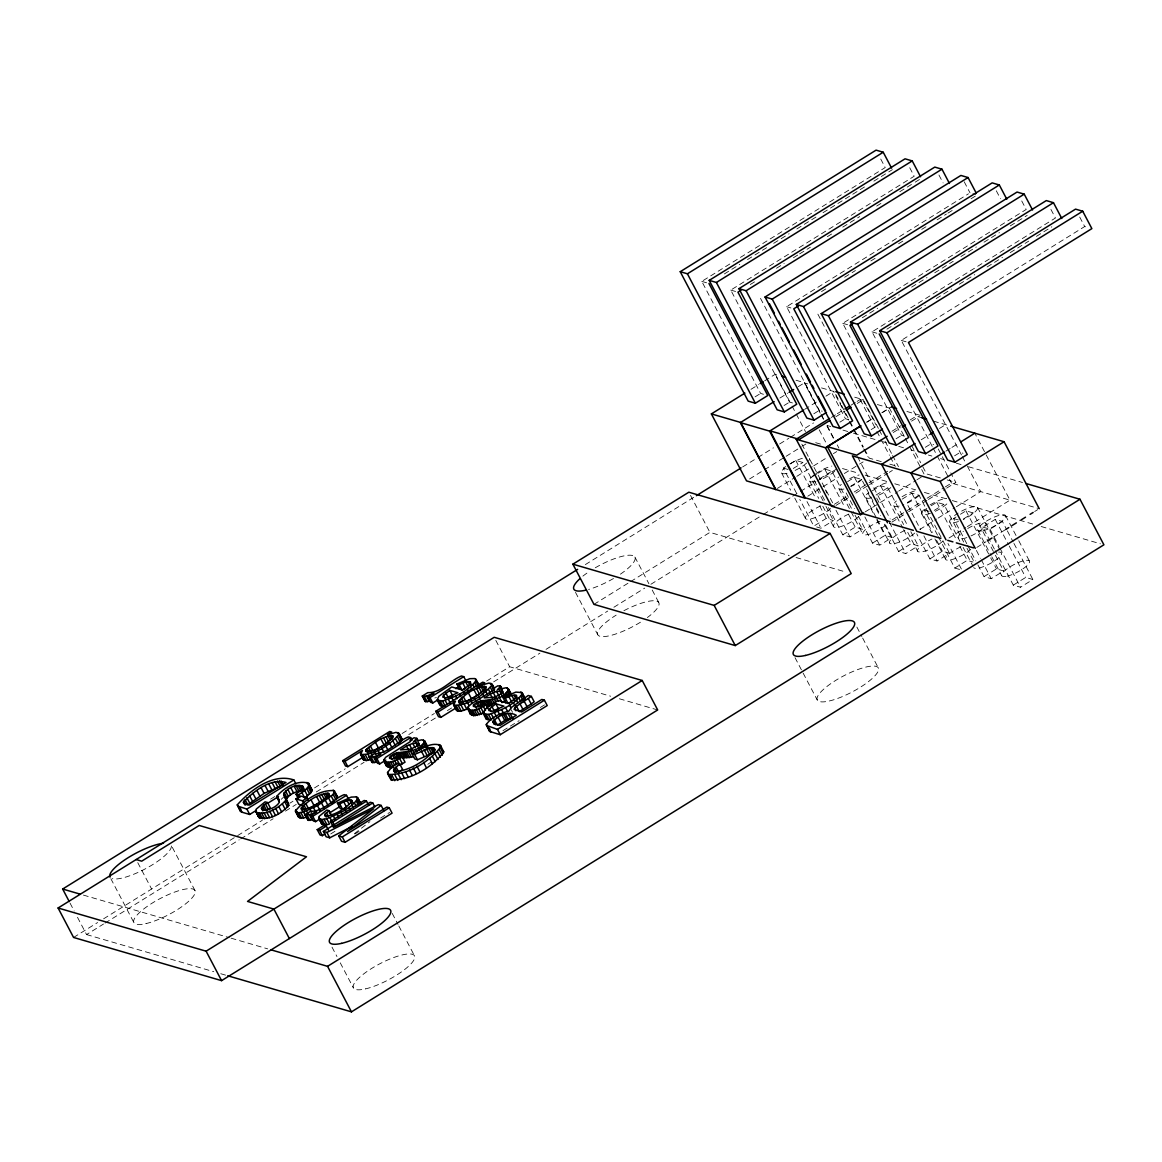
<?xml version="1.0" encoding="UTF-8"?>
<svg xmlns="http://www.w3.org/2000/svg" width="1162" height="1162" viewBox="0 0 1162 1162"><rect width="100%" height="100%" fill="white"/><g stroke="black" fill="none" stroke-linecap="round" stroke-linejoin="round"><path stroke-width="0.75" stroke-dasharray="5 3.75" d="M281.204 799.325L283.76 796.958M354.483 833.604L369.908 821.65M427.805 764.32L431.204 761.909M763.478 394.267L760.602 393.424L701.79 281.393L885.212 167.546L880.23 158.047M724.376 273.927L739.787 264.355M747.5 259.576L767.53 247.143M773.703 243.308L789.114 233.736M796.827 228.958L816.857 216.524M823.03 212.69L866.184 185.905M873.882 181.127L892.387 169.637M792.455 402.938L789.579 402.11L730.767 290.079L914.189 176.232L909.207 166.732M750.274 284.516L756.447 280.696M776.477 268.248L784.19 263.469M793.428 257.732L798.062 254.856M799.601 253.897L810.393 247.201M827.344 236.685L833.503 232.85M842.755 227.113L859.706 216.582M876.671 206.066L882.829 202.232M899.78 191.715L913.652 183.102M915.206 182.143L921.364 178.323M848.289 419.569L845.428 418.741L786.601 306.71L968.483 193.807M821.519 291.575L827.693 287.755M844.643 277.224L855.435 270.528M870.846 260.971L877.019 257.136M898.589 243.744L904.762 239.924M921.713 229.393L927.872 225.573M937.124 219.821L946.376 214.084M947.916 213.125L954.075 209.305M971.04 198.775L977.198 194.955L972.899 193.691M904.457 436.186L901.581 435.343L842.77 323.312L1026.191 209.465L1020.381 198.382M862.277 317.763L877.688 308.191M883.861 304.357L899.272 294.799M911.604 287.145L927.015 277.573M934.727 272.794L953.218 261.305M960.93 256.526L976.341 246.954M984.04 242.175L999.451 232.603M1010.243 225.907L1027.193 215.391M750.972 389.328L758.583 384.607M764.683 380.831L775.33 374.208L778.772 375.21M755.082 396.852L760.602 393.424M932.229 446.411L872.023 331.853L1055.445 218.006L1049.62 206.923M886.911 329.166L902.322 319.594M910.02 314.815L925.431 305.243M936.223 298.547L951.634 288.975M959.347 284.196L974.758 274.624M987.09 266.969L1002.501 257.412M1010.214 252.619L1028.704 241.144M1036.417 236.365L1051.828 226.793M779.949 398.014L787.836 393.148M798.221 386.67L804.583 382.748L820.488 413.033M784.059 405.523L789.579 402.11M961.468 454.952L901.276 340.393L1084.698 226.532L1087.559 227.374M804.627 409.387L816.813 401.82M825.95 396.155L834.055 391.158M813.792 413.803L819.312 410.375L822.188 411.217M585.357 564.587L694.832 496.639M742.62 466.964L756.506 458.351M758.045 457.392L773.456 447.82M779.629 443.986L788.882 438.248M790.421 437.29L813.545 422.939M831.222 417.478L835.783 414.645M837.308 413.701L843.394 409.91M851.02 405.189L855.581 402.357M857.106 401.413L860.156 399.525L863.598 400.527M835.885 416.708L845.021 411.043M857.207 403.475L863.293 399.699L878.37 428.4M839.894 422.155L845.428 418.741M749.577 478.976L784.597 457.232M786.122 456.288L801.359 446.833M802.869 445.888L805.92 444M796.522 493.196L783.333 468.097L788.853 464.669M790.233 463.812L795.752 460.384L802.927 462.476L825.18 504.831M866.562 422.227L872.647 418.451M881.784 412.786L889.395 408.051L904.472 436.752M867.055 422.082L873.141 418.305M882.278 412.626L891.414 406.961M793.268 468.475L802.927 462.476M270.615 799.136L275.176 796.319M871.166 429.606L876.685 426.178M777.305 488.461L795.302 477.262M796.827 476.318L812.325 466.717M813.589 465.918L827.562 457.262M833.386 453.63L836.698 451.597M593.971 604.356L629.063 582.569M630.588 581.625L709.924 532.385L789.187 555.509M816.465 474.198L812.325 476.769L824.671 500.299M817.845 473.341L824.744 469.056L831.919 471.162L854.157 513.517M73.569 937.458L97.608 922.541M103.607 918.808L236.133 836.553M237.673 835.594L262.249 820.328M289.919 803.16L292.984 801.257M314.51 787.909L345.245 768.823M402.096 733.527L434.37 713.497M486.617 681.063L509.668 666.756L610.66 696.227M891.951 431.247L901.087 425.582M910.224 419.903L916.324 416.127L921.481 417.637M893.258 432.511L900.87 427.776M911.531 421.167L919.142 416.432M819.486 478.86L831.919 471.162M77.491 917.297L86.554 934.568L103.52 924.037M105.059 923.078L239.212 839.821M240.752 838.862L273.128 818.76M285.46 811.105L296.252 804.409M316.296 791.961L364.098 762.287M408.821 734.544L436.563 717.303M447.355 710.607L451.989 707.745M493.618 681.891L539.88 653.189M546.038 649.355L607.711 611.067M613.885 607.247L644.721 588.103M650.894 584.268L761.909 515.362M763.449 514.403L791.206 497.176M792.745 496.218L798.904 492.397M800.444 491.439L815.869 481.867M817.409 480.908L835.914 469.419M896.062 438.771L901.581 435.343M807.808 496.189L821.999 487.43M823.03 486.733L838.746 477.03M844.353 473.5L858.544 464.742M859.589 464.059L863.119 461.91M847.577 481.62L854.477 477.335L861.652 479.427L873.185 501.403M921.205 439.788L930.341 434.109M939.477 428.444L945.563 424.667M850.599 486.282L861.652 479.427M925.315 447.297L930.835 443.884L933.711 444.712M834.389 504.293L848.1 495.782M854.186 492.005L887.695 471.206M836.015 505.412L848.202 497.844M855.813 493.124L867.999 485.556M869.525 484.612L887.797 473.268M889.322 472.324L892.358 470.436M816.683 526.982L820.982 528.231L833.415 520.532L826.24 518.426L813.821 526.139L799.805 499.471M872.299 490.829L880.578 485.687L887.753 487.793L907.522 525.442M945.883 451.161L950.458 448.314M951.983 447.37L958.069 443.593M887.753 487.793L875.335 495.491L879.445 503.335M330.705 833.953L335.252 831.135M502.957 730.68L519.138 720.643M540.315 707.498L544.644 704.811M954.568 455.838L960.088 452.41L962.964 453.253M865.167 511.876L879.373 503.219M880.389 502.42L897.645 491.875M898.662 491.076L915.917 480.531M916.949 479.732L923.529 475.81M354.817 834.055L360.874 830.293M380.555 818.077L389.648 812.441M842.799 534.825L855.217 527.112L862.393 529.204L849.974 536.917L842.799 534.825L827.969 506.588M902.177 499.137L911.836 493.138L919.011 495.23L942.077 539.153M919.011 495.23L906.592 502.943L920.594 529.611M892.082 519.951L905.794 511.44M907.304 510.496L925.591 499.152M927.102 498.207L943.864 487.808M945.389 486.863L951.475 483.087L1039.22 508.695M891.864 522.159L907.086 512.703M908.611 511.759L926.884 500.415M928.409 499.471L945.156 489.071M946.681 488.127L955.818 482.448L950.806 472.89M937.502 535.116L924.327 510.016L929.847 506.588M931.227 505.731L936.746 502.304L943.922 504.395L963.69 542.044M872.531 543.104L884.95 535.391L892.125 537.483L879.707 545.196L872.531 543.104L858.529 516.422M934.248 510.394L943.922 504.395M919.81 529.436L936.557 519.036M938.083 518.092L954.83 507.692M956.355 506.748L980.728 491.613L966.493 464.524M898.633 551.456L911.052 543.743L918.227 545.835L905.808 553.548L898.633 551.456L883.803 523.22M966.755 543.656L953.566 518.543L959.086 515.115M960.466 514.258L965.985 510.83L973.16 512.936L994.585 553.722M963.501 518.92L973.16 512.936M949.063 537.962L965.811 527.563M967.336 526.618L1009.967 500.154L974.816 433.194M929.905 558.893L942.324 551.18L949.499 553.272L937.066 560.985L929.905 558.893L916.716 533.794M994.352 549.045L982.82 527.083L995.238 519.37L1002.414 521.462L1006.539 529.306M982.82 527.083L989.995 529.175L1002.414 521.462M976.792 547.447L985.928 541.768M993.539 537.047L1005.726 529.48M1034.659 511.527L1037.695 509.639M938.33 536.684L954.801 568.058L967.22 560.345L972.957 562.03M984.054 576.599L996.473 568.886L1003.648 570.978L991.215 578.691L984.054 576.599L976.632 562.481M1013.293 585.125L1025.712 577.427L1032.887 579.518L1020.468 587.231L1013.293 585.125L995.18 550.614M434.777 697.984L436.462 697.534M701.79 281.393L707.527 283.078M730.767 290.079L736.505 291.749M786.601 306.71L790.915 307.959M842.77 323.312L848.507 324.997M872.023 331.853L877.76 333.523M901.276 340.393L907.014 342.064M906.897 411.479L920.667 415.488M795.985 380.235L804.583 382.748M854.695 397.186L863.293 399.699M807.764 383.896L804.322 382.894L820.227 413.178M821.519 387.905L833.561 391.42L848.638 420.121M877.354 404.536L889.395 408.051M933.522 421.152L950.734 426.163M827.286 425.539L830.772 426.556M842.973 430.114L851.688 432.656M853.431 433.165L881.319 441.299M883.062 441.807L886.548 442.824M898.749 446.382L903.978 447.907M910.95 449.941L914.436 450.972M928.38 455.039L931.866 456.056M940.566 458.598L944.052 459.615M956.253 463.173L961.482 464.698M968.454 466.732L1022.487 482.491M940.334 477.931L926.579 473.922L921.553 464.35M947.219 479.935L955.818 482.448M881.246 461.634L869.205 458.118L864.179 448.561M889.845 464.146L896.73 466.151M815.651 442.678L822.536 444.683M842.479 468.533L858.166 473.108M865.138 475.142L887.797 481.751M894.769 483.784L915.685 489.885M924.4 492.427L950.531 500.052M952.274 500.561L1034.195 524.469M1041.167 526.502L1100.414 543.787M783.333 468.097L789.071 469.768M924.327 510.016L931.488 512.108M953.566 518.543L960.742 520.634M889.235 523.292L892.677 524.294M954.801 568.058L961.976 570.15L947.974 543.482M796.072 557.513L846.038 572.096M619.375 698.769L657.677 709.953M83.388 895.089L229.364 937.676M231.107 938.184L267.667 948.86M86.554 934.568L213.779 971.693M220.751 973.727L225.98 975.252M1079.701 217.033L1084.698 226.532M996.313 190.8L1000.467 198.717M964.213 181.78L970.023 192.863M938.94 175.012L943.094 182.913M1005.566 515.579L1017.927 539.124M1018.754 540.708L1029.474 561.115M1007.352 530.874L1013.119 541.855M1013.947 543.424L1032.887 579.518M962.31 456.55L965.651 462.926M995.238 519.37L1008.427 544.47M1009.241 546.038L1025.712 577.427M989.995 529.175L999.059 546.43M999.872 547.999L1020.468 587.231M977.532 507.402L999.814 549.829M995.413 555.291L1003.648 570.978M938.242 448.968L949.964 471.293M977.823 530.192L991.012 555.32M991.84 556.888L1001.731 575.727M933.057 448.009L936.412 454.386M937.24 455.983L951.475 483.087M965.985 510.83L989.879 556.337M990.707 557.905L996.473 568.886M976.4 550.454L980.51 558.297M981.338 559.866L991.215 578.691M967.568 545.225L975.804 560.912M966.987 548.319L974.395 562.452M911.502 445.22L920.711 462.752M949.79 522.014L959.856 541.187M963.109 547.389L972.87 565.996M905.3 438.35L908.655 444.726M909.483 446.31L924.56 475.011M936.746 502.304L956.515 539.952M959.812 546.227L967.22 560.345M942.905 540.722L949.499 553.272M879.198 429.984L881.711 434.777M885.066 441.153L891.762 453.906M892.59 455.504L898.458 466.659M817.874 314.147L875.843 424.58M911.836 493.138L932.432 532.356M936.557 540.199L942.324 551.18M921.756 513.836L931.648 532.675M934.945 538.95L945.65 559.372M860.156 399.525L876.061 429.809M876.889 431.407L880.244 437.783M881.072 439.381L889.453 455.315M890.281 456.913L895.306 466.47M923.892 535.885L937.066 560.985M910.819 531.717L918.227 545.835M835.725 394.354L840.751 403.911M841.578 405.509L849.117 419.86M849.959 421.457L853.3 427.834M854.143 429.432L863.351 446.963M849.466 421.719L852.821 428.095M853.649 429.679L862.858 447.225M863.7 448.822L867.883 456.782M893.709 505.659L903.6 524.498M907.725 532.341L917.617 551.195M880.578 485.687L902.816 528.056M903.644 529.625L911.052 543.743M857.541 456.782L890.194 518.964M889.337 522.174L905.808 553.548M876.468 507.678L880.593 515.521M885.531 524.933L892.125 537.483M868.159 493.4L879.692 515.362M865.675 497.481L876.395 517.889M877.223 519.458L889.584 543.003M760.5 298.358L819.312 410.375M854.477 477.335L873.417 513.43M876.714 519.704L884.95 535.391M821.331 414.631L823.843 419.409M827.184 425.786L833.88 438.539M837.236 444.915L838.906 448.111M821.055 414.776L823.567 419.555M826.923 425.931L833.619 438.684M819.21 429.824L826.632 443.957M864.877 516.945L879.707 545.196M846.168 492.891L854.404 508.578M854.985 515.086L862.393 529.204M838.906 488.636L862.814 534.157M775.33 374.208L791.235 404.507M792.077 406.09L795.418 412.466M796.26 414.064L805.469 431.596M824.744 469.056L844.513 506.719M848.623 514.563L855.217 527.112M801.853 444.174L832.82 503.175M825.252 489.841L826.908 492.993M835.972 510.249L849.974 536.917M825.993 506.4L833.415 520.532M809.609 481.112L818.673 498.382M822.798 506.24L833.517 526.647M795.752 460.384L815.521 498.033M819.646 505.877L826.24 518.426M806.98 501.563L820.169 526.662M781.576 472.934L790.639 490.204M794.764 498.062L805.484 518.47M856.888 627.073L861.841 636.5M862.654 638.069L878.327 667.903M795.026 657.663L817.278 700.047M690.533 495.419L709.924 532.385M634.902 557.063L648.919 583.76M652.216 590.035L658.81 602.599M575.51 592.359L597.762 634.757M495.825 640.393L509.668 666.756M511.149 709.662L512.558 712.35M392.233 913.419L398 924.4M398.827 925.983L414.485 955.803M332.012 947.146L336.965 956.558M340.263 962.848L353.451 987.961M194.984 890.513L171.075 844.977A34.497 9.107 -27.7 0 1 148.896 866.867A34.497 9.107 -27.7 0 1 112.206 878.646M137.77 862.654L151.612 889.017M110.855 878.704L133.935 922.672M70.069 903.164L74.194 911.023M623.892 610.704A34.497 9.107 -27.7 0 1 656.632 601.088A34.497 9.107 -27.7 0 1 647.35 617.545M640.436 622.222A34.497 9.107 -27.7 0 1 599.941 636.268A34.497 9.107 -27.7 0 1 616.15 615.134M914.683 533.097A15.687 4.14 -27.7 0 1 890.571 543.7A15.687 4.14 -27.7 0 1 905.125 530.308M970.749 549.452A15.687 4.14 -27.7 0 1 946.638 560.055A15.687 4.14 -27.7 0 1 961.192 546.663M998.579 552.095A15.687 4.14 -27.7 0 1 993.089 561.856A15.687 4.14 -27.7 0 1 973.683 567.55M942.716 541.274A15.687 4.14 -27.7 0 1 918.866 551.935A15.687 4.14 -27.7 0 1 931.939 539.037M830.569 508.549A15.687 4.14 -27.7 0 1 806.472 519.153A15.687 4.14 -27.7 0 1 821.011 505.76M858.602 516.727A15.687 4.14 -27.7 0 1 834.505 527.33A15.687 4.14 -27.7 0 1 849.044 513.938M885.618 525.151A14.264 3.762 -27.7 0 1 868.711 534.317A14.264 3.762 -27.7 0 1 864.049 531.078A14.264 3.762 -27.7 0 1 880.157 521.346M961.657 511.077A15.687 4.14 -27.7 0 1 977.649 507.75A15.687 4.14 -27.7 0 1 963.211 519.545M958.447 521.506A15.687 4.14 -27.7 0 1 949.644 521.477A15.687 4.14 -27.7 0 1 958.142 513.096M861.725 479.615A14.264 3.762 -27.7 0 1 851.107 486.384M843.888 489.013A14.264 3.762 -27.7 0 1 841.317 484.351M849.698 478.686A14.264 3.762 -27.7 0 1 859.154 474.953M834.708 471.206A15.687 4.14 -27.7 0 1 821.824 479.194M815.085 481.533A15.687 4.14 -27.7 0 1 814.809 474.314M815.811 473.617A15.687 4.14 -27.7 0 1 831.876 466.078M809.318 458.322A15.687 4.14 -27.7 0 1 808.462 461.111M806.66 463.028A15.687 4.14 -27.7 0 1 794.997 470.465M787.052 473.355A15.687 4.14 -27.7 0 1 784.219 468.228M789.928 464.016A15.687 4.14 -27.7 0 1 803.843 457.901M918.808 495.738A15.687 4.14 -27.7 0 1 902.38 505.136M899.185 506.08A15.687 4.14 -27.7 0 1 896.367 500.953M902.075 496.74A15.687 4.14 -27.7 0 1 915.99 490.611M967.714 528.478A15.687 4.14 -27.7 0 1 986.044 523.641A15.687 4.14 -27.7 0 1 970.43 536.176M966.886 537.57A15.687 4.14 -27.7 0 1 963.429 531.295M595.264 567.782A34.497 9.107 -27.7 0 1 632.724 555.552A34.497 9.107 -27.7 0 1 619.419 574.827M613.492 578.502A34.497 9.107 -27.7 0 1 588.582 589.468M582.888 576.134A34.497 9.107 -27.7 0 1 587.957 572.401M946.841 503.93A15.687 4.14 -27.7 0 1 933.957 511.919M930.413 513.328A15.687 4.14 -27.7 0 1 924.4 509.13M930.108 504.918A15.687 4.14 -27.7 0 1 946.638 498.382M890.775 487.561A15.687 4.14 -27.7 0 1 877.891 495.564M871.151 497.902A15.687 4.14 -27.7 0 1 868.334 492.775M874.027 488.563A15.687 4.14 -27.7 0 1 887.957 482.433M1007.207 576.149A15.687 4.14 -27.7 0 0 1029.517 562.306A15.687 4.14 -27.7 0 0 1010.083 566.809A15.687 4.14 -27.7 0 0 1007.207 576.149M365.493 988.891A34.497 9.107 -27.7 0 0 414.587 958.418A34.497 9.107 -27.7 0 0 371.825 968.338A34.497 9.107 -27.7 0 0 365.493 988.891M145.976 923.601A34.497 9.107 -27.7 0 0 195.071 893.128A34.497 9.107 -27.7 0 0 152.309 903.048A34.497 9.107 -27.7 0 0 145.976 923.601M829.319 700.976A34.497 9.107 -27.7 0 0 878.414 670.503A34.497 9.107 -27.7 0 0 835.652 680.438A34.497 9.107 -27.7 0 0 829.319 700.976M983.299 530.613A15.687 4.14 -27.7 0 0 1005.609 516.77A15.687 4.14 -27.7 0 0 986.175 521.273A15.687 4.14 -27.7 0 0 983.299 530.613"/><path stroke-width="1.5" d="M390.606 762.04L397.084 759.716L399.902 765.075L405.044 762.199L402.226 756.854L399.989 756.201L392.378 759.106L389.56 758.321L389.502 757.421C399.089 748.125 418.349 755.896 424.74 740.978L421.864 739.816L413.57 741.646L416.853 738.335L414.035 737.768L409.968 740.296L410.985 740.601L410.273 741.603L385.726 757.232L383.62 760.195L386.641 766.295L389.924 767.632L393.41 767.399L390.606 762.04L387.106 762.272L383.823 760.936M508.52 689.763L507.271 688.02L505.673 687.831L497.38 689.676L500.662 686.364L497.844 685.798L493.763 688.311L494.678 689.051L493.008 690.373L471.118 704.041L467.676 707.367L467.632 708.965C473.646 712.669 480.719 707.76 486.036 704.869L483.799 704.216L476.188 707.135L473.37 706.351L473.312 705.45C483 696.212 500.895 703.823 508.52 689.763L510.626 693.787M492.79 721.587L493.937 723.519L500.154 725.335L516.32 715.284C508.012 710.519 498.716 715.589 492.79 721.587L494.199 724.275M318.737 818.179L321.918 819.544L326.769 818.673L329.572 824.018L326.914 824.686L322.019 824.221L318.737 818.179L319.347 816.203L326.798 810.03L329.122 810.698L331.94 816.058M321.554 823.538L318.78 817.293M437.202 700.076L442.49 701.02L445.307 706.38L440.02 705.436L437.202 700.076L438.786 696.343L451.727 686.945L462.389 690.054L468.867 685.348L470.581 682.094L465.715 681.963L459.193 684.708L456.884 684.026L459.687 689.386M483.261 713.512L488.548 714.456L491.352 719.815L486.065 718.871L483.261 713.512L484.844 709.779L487.619 707.222L497.786 700.381L508.448 703.489L514.926 698.783L516.625 695.53L511.759 695.399L505.238 698.144L502.928 697.461L515.87 692.116L521.999 692.581L525.18 698.87L521.999 692.581M486.065 718.871L486.181 717.274M399.757 764L397.128 763.245L391.347 767.675L387.527 772.469L388.224 774.415C407.76 775.272 429.475 761.909 440.964 746.6L440.442 745.321C430.579 741.588 420.586 749.664 411.987 753.644L414.645 754.414L430.579 747.631L433.586 747.762L434.98 749.359C425.626 760.965 410.099 770.188 395.138 771.829L393.642 770.827L393.947 769.186L399.757 764L402.56 769.36L398.813 772.28L396.01 766.92M390.969 776.477L391.042 779.775C410.564 780.617 432.279 767.269 443.768 751.945L441.705 749.853M279.272 801.62L277.093 795.999C284.298 787.705 297.385 779.542 308.685 783.304L308.961 785.977L304.749 790.538L298.431 794.924L296.005 794.227L302.352 789.259L302.73 786.238C295.99 783.711 287.159 788.126 283.615 793.937L288.772 805.44C281.916 813.109 269.976 820.662 259.271 817.757L255.742 811.541L256.294 809.072L265.096 801.838L267.521 802.55L270.339 807.91L266.606 810.524L263.803 805.164L267.521 802.55M301.946 792.629L304.749 797.989L311.009 792.586L312.055 790.247L308.685 783.304M470.494 712.713L470.45 714.31L473.733 715.661L483.712 713.105L480.894 707.745M295.816 811.947L298.721 812.79L303.514 811.991L306.318 817.351L301.539 818.15L298.619 817.293L295.409 811.003C304.154 800.197 319.957 789.376 334.336 790.683L337.532 796.972L336.007 799.819L333.189 794.459L334.336 790.683M298.619 817.293L298.605 815.099M442.49 701.02C454.894 697.084 468.911 691.085 476.318 680.075L474.808 678.55L469.811 678.681L456.884 684.026M475.505 679.886L478.759 684.505L478.759 686.698L475.941 681.339M488.548 714.456C500.953 710.519 514.955 704.521 522.377 693.525M326.769 818.673C337.982 814.025 351.069 808.796 357.896 798.381L356.443 796.871L351.214 797.103L337.459 803.262L340.277 808.621L342.587 809.289L346.581 807.212L343.763 801.853L339.783 803.93L337.459 803.262M243.381 802.201C253.49 791.482 270.165 777.944 286.012 782.476L249.612 805.077L244.848 803.697L243.381 802.201L244.79 804.888M255.756 810.698L249.699 814.46L241.928 812.194L240.505 811.425L237.266 804.874C250.295 790.247 272.983 772.788 293.855 779.949L295.961 783.972M240.505 811.425L240.621 808.607M329.122 810.698L324.779 814.402L325.2 816.261C335.353 814.969 345.724 808.679 352.275 800.952L349.602 799.863L343.763 801.853M342.717 760.645L344.998 761.313L362.471 750.463L360.612 754.399C374.861 755.387 390.287 744.668 399.205 734.035L396.082 732.321L387.266 734.849L391.725 732.075L389.691 731.479L342.717 760.645L345.521 766.005L347.816 766.673L363.822 756.723M395.545 738.8L398.363 744.159L401.544 740.659L401.703 738.466L398.9 733.106M435.706 711.347L438.001 712.015L455.475 701.18L453.616 705.116C467.85 706.089 483.29 695.37 492.209 684.738L489.086 683.024L480.269 685.551L484.728 682.791L482.68 682.196L435.706 711.347L438.524 716.707L440.819 717.375L455.373 708.341M288.626 803.959L286.433 799.296C289.411 793.806 296.571 791.046 302.643 790.712L299.825 785.352M516.509 706.293L514.011 709.328L521.607 712.015L541.841 699.451L544.412 700.207L547.229 705.566L500.241 734.718L489.783 731.479L486.326 724.449C491.381 717.143 500.604 713.265 508.985 711.028L511.57 707.324L528.245 695.486L531.354 696.387L534.171 701.746L531.179 703.983L519.312 711.652L516.509 706.293L531.354 696.387M277.166 797.611L279.359 802.274C276.222 807.459 268.945 810.292 262.99 809.929L261.406 808.2L263.803 805.164M301.06 808.418C307.756 800.938 318.606 793.109 328.904 793.559L329.049 794.198C322.397 801.693 311.503 809.536 301.219 809.057L302.469 811.091M365.986 749.839L365.681 751.378C375.863 751.727 386.786 744.188 393.279 736.592L393.134 735.938C383.068 735.343 373.307 743.389 365.986 749.839L367.395 752.511M458.569 701.441C465.221 694.005 475.955 686.306 486.137 686.64L486.282 687.294C479.775 694.891 468.867 702.444 458.685 702.08L459.978 704.114M489.681 728.661L489.173 730.738M443.55 695.326L442.707 697.04L445.874 697.984L457.915 692.741L449.839 690.388L443.55 695.326L445.656 699.35M489.609 708.762L488.766 710.476L491.918 711.42L503.959 706.176L495.898 703.823L489.609 708.762L491.003 711.449M255.742 811.541L256.468 812.398C267.158 815.303 279.098 807.75 285.968 800.081L283.92 795.229M303.514 811.991L317.473 805.687L333.189 794.459M277.471 781.053L280.274 786.413L264.094 793.385L247.767 804.845L244.964 799.485M383.925 810.771L381.121 805.411L347.467 831.513L386.83 807.082L389.255 807.793L392.073 813.139L345.099 842.305L341.541 841.259L338.723 835.899L373.685 808.767L326.9 832.457L323.356 831.426L370.329 802.259L372.755 802.971L374.861 806.98M507.867 713.265L510.67 718.624L504.787 720.498L497.278 725.19L494.46 719.83M449.999 697.549L452.657 695.733L449.839 690.388M385.987 736.882L388.791 742.242L373.133 751.204L370.315 745.844M467.414 701.049L479.398 693.99L476.58 688.63M309.949 807.997L322.092 800.85L319.274 795.491M708.965 283.499L767.777 395.516L755.358 403.229L748.183 401.137L680.235 271.705L876.075 150.145L883.236 152.237L891.559 168.054M680.235 271.705L687.41 273.796L883.236 152.237M741.022 290.253L737.943 292.17L796.754 404.202L784.335 411.914L777.16 409.808L709.212 280.376L905.053 158.816L912.228 160.908L920.536 176.74M709.212 280.376L716.388 282.468L912.228 160.908M826.487 412.466L814.068 420.179L806.893 418.088L738.945 288.655L934.785 167.096L941.961 169.187L949.441 183.436M738.945 288.655L746.12 290.747L941.961 169.187M798.41 305.926L793.777 308.801L852.603 420.833L840.17 428.531L832.994 426.439L765.046 297.007L960.887 175.447L968.062 177.539L976.37 193.371M765.046 297.007L772.222 299.099L968.062 177.539M882.481 429.127L871.442 435.982L864.267 433.891L796.319 304.444L992.159 182.884L999.32 184.976L1006.8 199.225M796.319 304.444L803.494 306.55L999.32 184.976M853.024 323.501L849.945 325.418L908.757 437.435L896.338 445.148L889.162 443.056L821.214 313.624L1017.055 192.05L1024.23 194.156L1032.539 209.973M821.214 313.624L828.39 315.715L1024.23 194.156M879.198 333.944L938.01 445.976L925.591 453.688L918.416 451.582L850.468 322.15L1046.308 200.59L1053.469 202.682L1061.792 218.514M774.124 401.645L740.354 422.59L769.607 431.117L804.758 498.077L746.527 480.865L711.376 413.904L744.886 393.119M760.108 383.663L763.158 381.775M850.468 322.15L857.643 324.242L1053.469 202.682M879.707 330.691L1075.547 209.131L1082.723 211.223L1091.859 228.624L908.452 342.485L967.263 454.502L954.844 462.215L947.669 460.123L879.707 330.691L886.882 332.782L954.844 462.215M789.085 392.335L793.661 389.502M886.882 332.782L1082.723 211.223M769.607 431.117L803.596 410.07M572.881 564.18L688.834 492.209L830.118 533.431L851.209 573.607L735.255 645.578L593.971 604.356L572.881 564.18L714.165 605.402L735.255 645.578M69.255 901.596L62.661 889.032L577.645 569.365M696.372 495.68L741.08 467.923M863.642 512.82L860.592 514.708L831.353 506.182L796.188 439.221L829.697 418.422M844.919 408.966L849.495 406.134M829.799 420.499L799.34 439.396L770.086 430.87L805.251 497.815L834.49 506.356M846.546 410.099L851.121 407.266M58.1 908.001L494.199 637.299L642.208 680.482L657.677 709.953L221.579 980.641L73.569 937.458L58.1 908.001L206.11 951.184L221.579 980.641M422.256 696.082L426.614 696.023L429.432 701.383L425.074 701.441L422.256 696.082L427.79 692.639C440.761 693.148 450.217 680.38 461.43 675.993L463.754 676.662L465.86 680.685M796.188 439.221L825.441 447.748L860.461 426.018M890.15 521.651L862.611 513.619L827.46 446.658L860.969 425.858M237.702 806.065L246.881 809.101L293.855 779.949M437.406 700.12L432.801 702.981L430.681 702.356L427.863 696.997L433.963 693.22L426.614 696.023M427.863 696.997L429.984 697.621L463.754 676.662M267.87 803.174L278.488 796.595M455.824 688.688L458.888 686.786M302.047 805.222L298.765 804.264L295.947 798.904L300.566 796.028L307.131 797.945L308.54 800.633M369.153 757.014L373.51 756.956L376.314 762.316L371.956 762.359L369.153 757.014L374.672 753.572C387.658 754.08 397.113 741.298 408.327 736.926L410.636 737.594L412.045 740.281M887.172 436.287L856.714 455.199L827.46 446.658M902.395 426.832L905.445 424.943M295.947 798.904L302.512 800.821L307.131 797.945M385.828 760.108L379.698 763.913L377.563 763.289L374.76 757.929L380.86 754.138L373.51 756.956M374.76 757.929L376.88 758.554L410.636 737.594M406.511 746.106L400.454 749.868L410.825 749.214L417.783 745.496L419.09 743.346L412.771 743.317L406.511 746.106L408.617 750.129M490.32 694.135L484.263 697.897L494.634 697.244L501.592 693.511L502.899 691.375L496.581 691.346L490.32 694.135L492.427 698.144M305.025 814.722L309.382 814.678L312.2 820.038L307.843 820.082L305.025 814.722L310.559 811.294C323.53 811.788 332.986 799.02 344.199 794.634L346.523 795.316L348.629 799.34M320.175 818.774L315.57 821.636L313.45 821.011L310.632 815.651L316.747 811.86L309.382 814.678M310.632 815.651L312.767 816.276L346.523 795.316M915.119 443.564L881.609 464.364L916.76 531.324L940.857 538.355M930.341 434.109L933.391 432.22M329.383 813.051L340.132 806.384M325.07 833.982L322.368 835.667L320.044 834.984L317.226 829.639L323.995 825.441L326.319 826.109L328.425 830.133M333.262 826.792L330.444 821.432L364.2 800.473L366.495 801.141L368.601 805.164M330.444 821.432L332.739 822.1L366.495 801.141M317.226 829.639L319.55 830.307L326.319 826.109M372.755 802.971L333.378 827.402L378.405 804.627L381.121 805.411M486.355 725.393L497.438 729.358L544.412 700.207M944.357 452.105L910.863 472.89L946.013 539.851M961.119 441.705L974.816 433.194M714.165 605.402L830.118 533.431M338.723 835.899L342.282 836.945L389.255 807.793M887.521 522.784L852.356 455.824L940.116 481.431L1004.07 441.734L1039.22 508.695M206.11 951.184L642.208 680.482M987.453 540.824L992.014 537.991M1005.726 529.48L1008.761 527.592M1011.811 525.703L1016.372 522.871M1020.948 520.039L1025.523 517.192M1030.084 514.359L1033.134 512.471M271.153 949.877L327.553 966.334L1079.992 499.268L1103.9 544.804L351.461 1011.855L227.723 975.76M397.084 759.716L402.226 756.854M504.845 700.962L502.013 702.603L499.21 697.244M410.68 751.407L414.805 758.989L417.448 759.774L433.382 752.991L430.579 747.631M323.356 831.426L326.159 836.771L329.717 837.817L352.304 826.371M453.616 705.116L457.494 711.071L461.256 711.057L469.128 708.428M399.67 757.929L398.232 758.466L395.414 753.107M399.96 752.366L402.778 757.711L413.498 756.752M360.612 754.399L363.43 759.759L366.146 760.573L370.838 759.716L368.02 754.356M486.587 705.741L490.073 705.944L487.27 700.584M357.809 801.998L360.714 803.741L357.896 798.381M891.414 406.961L896.585 408.472M782.215 376.212L785.657 377.214M835.768 391.667L844.367 394.179M921.481 417.637L926.637 419.133M950.734 426.163L1004.07 441.734M1025.973 483.508L1079.992 499.268M711.376 413.904L740.63 422.445L775.78 489.405M892.677 524.294L913.317 530.322M947.727 540.359L952.898 541.87M956.341 542.872L973.538 547.883M136.143 859.546L141.691 861.173L199.21 825.47L306.477 856.772L247.55 901.421L273.898 909.105L289.367 938.576M62.661 889.032L79.931 894.072M309.746 787.778L311.489 788.664M523.67 697.331L524.803 697.941M400.629 737.87L401.703 738.466M857.643 324.242L925.591 453.688M940.116 481.431L975.267 548.391M828.39 315.715L896.338 445.148M803.494 306.55L871.442 435.982M772.222 299.099L840.17 428.531M769.36 303.645L774.4 313.246M778.598 321.249L780.283 324.459M781.968 327.655L789.521 342.064M793.719 350.052L801.286 364.461M806.326 374.062L810.524 382.066M812.209 385.261L813.894 388.471M818.092 396.474L825.659 410.869M746.12 290.747L814.068 420.179M825.441 447.748L860.592 514.708M716.388 282.468L784.335 411.914M687.41 273.796L755.358 403.229M740.354 422.59L775.519 489.551M528.361 698.623L531.179 703.983M520.852 691.986L522.958 695.994M521.999 694.774L524.803 700.134M524.236 701.311L527.054 706.67M520.852 696.358L523.67 701.717M519.007 698.217L521.113 702.226M515.826 695.036L517.221 697.723M520.053 703.911L522.856 709.27M514.098 694.92L516.204 698.943M516.509 700.279L517.918 702.952M508.549 689.008L511.367 694.368L507.271 688.02M511.759 695.399L514.577 700.759M508.026 690.707L510.147 694.731M513.343 702.545L515.449 706.554M507.126 691.782L509.232 695.806M508.811 696.474L511.629 701.833L508.055 703.489L505.238 698.144M514.505 708.079L515.913 710.766M505.819 692.959L507.228 695.631M500.662 686.364L502.057 689.037M499.994 685.885L501.868 689.792M504.119 694.237L505.528 696.909M502.057 690.794L503.466 693.482M509.508 705.014L510.917 707.702M499.733 690.664L501.839 694.673M502.028 695.602L505.746 702.821M510.118 713.483L512.921 718.842M505.455 707.44L507.562 711.449M496.581 691.346L499.399 696.706M491.904 683.808L494.01 687.831M492.209 684.738L494.315 688.761M490.814 683.212L493.632 688.572M491.744 686.016L494.547 691.375M505.194 713.802L507.997 719.162M496.77 698.507L498.178 701.18M493.24 692.596L496.043 697.955M490.495 687.628L492.615 691.637M501.577 709.532L503.683 713.541M503.669 714.369L506.472 719.728M494.489 699.422L495.898 702.109M488.548 689.502L490.654 693.525M495.898 703.823L498.701 709.169L494.736 711.885L491.918 706.525M501.984 715.153L504.787 720.498M492.514 700.061L494.634 704.07M497.888 711.304L500.009 715.313M484.365 686.132L486.471 690.141M485.919 691.622L487.328 694.295M490.64 700.425L492.746 704.433M482.927 686.321L485.033 690.33M498.12 717.332L500.924 722.691M488.97 700.584L491.787 705.944M481.126 686.8L483.944 692.16M494.402 712.742L496.508 716.765M475.941 679.145L479.136 685.435M482.637 693.946L484.046 696.619M478.991 687.584L481.794 692.944M485.6 700.512L488.418 705.871M491.235 713.817L494.039 719.176M474.808 682.922L476.914 686.945M483.77 700.381L488.156 708.893M493.385 720.803L495.491 724.827M482.128 700.366L484.234 704.375M497.438 729.358L500.241 734.718M472.963 684.781L474.372 687.454M478.686 696.488L480.095 699.175M480.676 700.599L482.782 704.622M483.392 706.438L485.498 710.461M469.768 681.6L471.176 684.287M474.038 689.908L476.841 695.268M479.223 701.136L482.041 706.496M486.326 714.659L489.144 720.019M468.054 681.484L470.16 685.507M470.45 686.829L471.859 689.516M483.363 711.914L487.401 719.801M477.626 702.008L480.443 707.367M474.75 698.841L476.159 701.514M465.715 681.963L468.518 687.323M476.217 702.879L478.323 706.903M488.156 726.657L490.974 732.016M478.57 708.791L481.388 714.136M486.326 724.449L488.432 728.472M486.965 726.119L489.783 731.479M467.284 689.11L468.693 691.782M468.475 693.104L471.293 698.464M474.27 704.288L476.376 708.312M462.767 683.038L465.57 688.398L462.011 690.054L459.193 684.708M476.405 709.561L479.223 714.92M471.002 700.875L472.411 703.547M474.416 710.069L477.219 715.429M463.464 691.579L464.873 694.251M472.585 710.316L475.389 715.676M467.444 702.603L468.852 705.276M470.915 710.302L473.733 715.661M463.318 696.561L466.136 701.906M469.419 710.011L472.222 715.371M467.676 707.367L469.782 711.376M467.429 708.224L470.45 714.31M459.397 694.005L460.806 696.677M461.416 698.057L463.522 702.066M464.074 704.012L466.877 709.372M459.949 699.408L462.069 703.417M458.99 700.541L460.399 703.228M461.023 705.073L463.827 710.432M455.533 696.096L456.927 698.769M458.438 705.712L461.256 711.057M456.332 705.915L459.15 711.275M451.844 697.868L453.95 701.877M454.691 705.726L457.494 711.071M453.398 704.143L456.434 710.461M445.874 693.089L448.677 698.449M448.343 699.306L450.449 703.33M445.177 700.381L447.297 704.404M440.282 701.223L443.085 706.583M438.016 699.814L440.122 703.838M438.539 701.006L441.342 706.365M438.001 712.015L440.819 717.375M429.984 697.621L432.801 702.981M424.42 696.517L427.224 701.863M422.939 696.459L425.757 701.819M440.442 745.321L443.768 751.945M438.887 744.493L440.296 747.166M440.572 748.183L443.39 753.542M439.425 749.94L442.243 755.3M437.595 751.901L440.398 757.261M433.586 747.762L434.995 750.449M432.206 747.544L435.024 752.903M435.154 754.08L437.972 759.425M428.676 748.008L431.494 753.368M424.74 740.978L427.558 746.338M424.711 741.748L427.514 747.093M432.395 756.288L435.198 761.647M423.462 739.991L426.28 745.35M424.217 742.678L427.035 748.037M426.512 748.677L429.33 754.036M423.317 743.753L425.423 747.776M429.562 758.35L432.366 763.71M422.009 744.929L423.418 747.616M424.057 749.65L426.875 755.009M416.853 738.335L418.247 741.007M420.31 746.207L421.719 748.88M418.247 742.779L419.656 745.452M421.254 750.928L424.072 756.288M415.923 742.634L418.029 746.658M418.218 747.573L419.627 750.26M423.549 762.301L426.352 767.661M412.771 743.317L414.878 747.34M415.4 749.214L416.795 751.901M412.96 750.478L414.369 753.15M409.431 744.566L412.234 749.926M414.645 754.414L417.448 759.774M416.926 766.194L419.743 771.553M399.205 734.035L402.023 739.395M408.704 752.032L411.522 757.392M397.825 732.51L399.931 736.519M398.74 735.299L401.544 740.659M406.831 752.395L409.634 757.755M397.506 736.911L400.309 742.271M405.16 752.555L407.978 757.914M413.367 768.097L416.17 773.456M403.461 752.555L406.279 757.914M401.791 752.482L404.608 757.842M391.362 735.415L392.771 738.102M409.46 770.014L412.263 775.374M392.93 740.906L395.734 746.265M389.924 735.604L392.03 739.628M398.319 752.337L401.122 757.697M388.137 736.098L390.243 740.107M396.867 752.569L398.973 756.593M399.583 758.408L402.386 763.768M405.523 771.786L408.327 777.146M389.633 743.23L391.754 747.253M393.816 753.978L396.634 759.338M383.591 737.928L386.394 743.288M392.407 754.864L394.514 758.873M401.849 773.238L404.666 778.598M394.76 760.761L396.867 764.77M385.682 745.786L387.788 749.795M390.461 756.259L391.855 758.946M381.034 739.192L383.852 744.552M392.596 761.531L394.702 765.555M398.377 774.342L401.18 779.702M394.775 768.14L396.881 772.164M393.947 769.186L395.356 771.873M393.569 770.086L394.978 772.759M381.746 748.125L383.867 752.148M388.776 762.287L391.579 767.646M394.978 775.083L397.796 780.443M387.106 762.272L389.924 767.632M375.471 742.387L378.289 747.747M385.61 761.996L388.413 767.341M384.578 760.674L386.685 764.698M391.957 775.344L394.76 780.704M383.62 760.195L386.641 766.295M377.999 750.158L380.119 754.182M389.546 775.025L392.349 780.385M387.527 772.469L390.345 777.828M387.556 773.572L391.042 779.775M374.44 751.887L375.849 754.574M376.88 758.554L379.698 763.913M368.412 747.34L371.23 752.7M371.07 753.31L372.479 755.983M366.96 748.691L369.066 752.715M371.303 757.435L374.12 762.795M369.836 757.392L372.653 762.751M365.434 754.995L368.252 760.355M363.328 755.213L366.146 760.573M361.687 755.009L364.505 760.369M360.394 753.441L363.43 759.759M344.998 761.313L347.816 766.673M357.547 797.452L360.365 802.811M356.443 796.871L359.261 802.216M357.489 799.63L359.595 803.654M356.327 801.214L358.433 805.222M354.468 803.044L355.877 805.731M351.432 799.935L352.841 802.608M349.602 799.863L351.708 803.872M351.97 805.092L353.379 807.764M347.046 800.502L349.152 804.511M348.847 807.329L350.241 810.016M345.07 809.769L346.479 812.456M333.174 790.073L337.532 796.972M334.336 792.876L337.154 798.236M339.783 803.93L342.587 809.289M340.974 812.209L342.383 814.882M331.315 796.304L334.119 801.664L331.562 803.741L328.759 798.396M328.207 793.152L329.616 795.825M327.088 793.021L329.195 797.045M337.096 814.33L338.491 817.002M325.621 793.196L327.728 797.219M323.82 793.675L326.624 799.035M325.52 800.691L328.338 806.05M333.407 816.116L335.513 820.125M321.671 794.445L324.488 799.805M342.282 836.945L345.099 842.305M332.739 822.1L334.845 826.124M329.906 817.583L332.027 821.592M321.613 803.218L324.416 808.578M326.377 812.761L328.483 816.784M316.718 796.754L319.535 802.114M324.779 814.402L326.188 817.089M309.252 784.887L312.055 790.247M306.928 782.418L311.779 791.337M308.206 787.226L311.009 792.586M317.473 805.687L320.291 811.047M324.096 819.326L326.914 824.686M306.841 788.722L309.644 794.067M321.918 819.544L324.721 824.904M311.111 799.979L313.929 805.339M302.73 786.238L304.139 788.925M320.204 819.341L323.021 824.686M326.9 832.457L329.717 837.817M304.749 790.538L307.567 795.897M313.595 807.793L315.701 811.817M319.216 818.861L322.019 824.221M301.466 785.643L303.572 789.666M298.009 785.396L300.813 790.756M309.949 809.565L311.358 812.238M312.767 816.276L315.57 821.636M305.809 803.523L308.627 808.883M296.107 785.73L298.91 791.075M319.55 830.307L322.368 835.667M302.512 800.821L303.921 803.494M294.218 786.296L297.036 791.656M298.431 794.924L299.84 797.611M303.878 805.034L305.984 809.057M306.565 810.974L307.974 813.647M307.189 815.158L309.993 820.517M296.005 794.227L298.111 798.236M302.41 806.384L304.517 810.393M305.722 815.099L308.526 820.459M301.466 807.517L302.861 810.19M290.834 787.749L293.637 793.109M300.9 812.601L303.703 817.961M287.827 789.419L290.631 794.779M298.721 812.79L301.539 818.15M281.248 781.096L283.368 785.12M295.787 809.74L297.196 812.427M285.576 791.031L288.379 796.391M296.978 812.558L299.796 817.917M279.563 780.864L282.381 786.224M295.409 811.003L298.227 816.363M284.167 792.542L286.985 797.887M283.615 793.937L286.433 799.296M285.968 800.081L288.772 805.44M274.973 781.648L277.791 787.008M284.85 801.911L287.653 807.27M272.082 782.651L274.9 788.01M282.453 804.06L285.271 809.42M277.093 795.999L279.2 800.008M268.814 784.059L271.632 789.419M278.807 806.559L281.625 811.918M265.212 785.861L268.03 791.206M275.67 808.403L278.473 813.749M261.276 788.039L264.094 793.385M272.62 809.958L275.423 815.317M269.657 811.25L272.474 816.61M265.444 803.915L268.262 809.275M257.005 790.596L259.823 795.955M266.81 812.253L269.613 817.612M262.568 806.297L264.675 810.306M261.77 807.314L263.178 809.987M264.137 812.964L266.955 818.309M261.406 808.2L262.801 810.873M252.895 793.239L255.698 798.599M261.755 813.327L264.573 818.673M259.663 813.342L262.481 818.702M249.51 795.607L252.328 800.952M257.862 813.037L260.68 818.382M255.684 810.422L258.545 816.886M256.468 812.398L259.271 817.757M246.867 797.684L249.685 803.044M243.788 800.996L245.894 805.019M246.881 809.101L249.699 814.46M327.553 966.334L351.461 1011.855M239.125 806.849L241.928 812.194M237.266 804.874L240.069 810.234M585.909 590.151A34.497 9.107 -27.7 0 1 579.693 578.879M110.027 877.136A34.497 9.107 -27.7 0 1 127.5 858.093A34.497 9.107 -27.7 0 1 163.493 843.249M805.411 655.455A34.497 9.107 -27.7 0 0 854.506 624.982A34.497 9.107 -27.7 0 0 811.759 634.902A34.497 9.107 -27.7 0 0 805.411 655.455M341.584 943.355A34.497 9.107 -27.7 0 0 390.679 912.882A34.497 9.107 -27.7 0 0 347.917 922.817A34.497 9.107 -27.7 0 0 341.584 943.355"/></g></svg>
